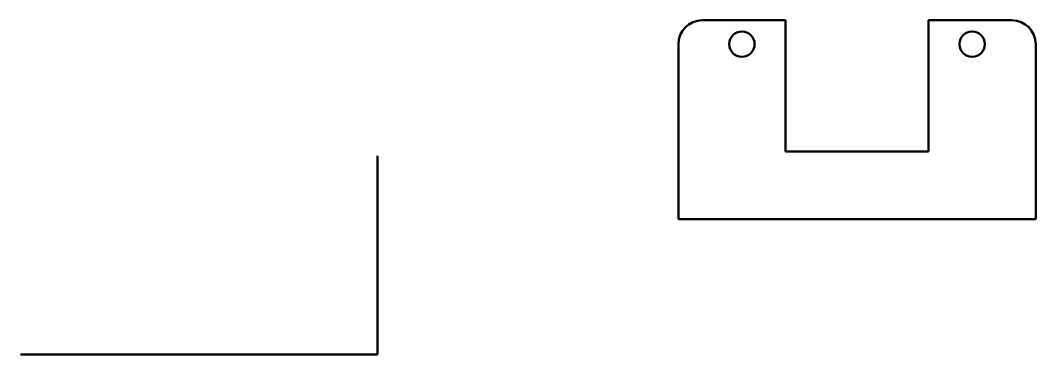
# Model space of a CAD drawing. Header units: millimetres. Extents: x 155 to 283, y 195 to 237.
import ezdxf

# ---------------------------------------------------------------- set-up
doc = ezdxf.new("R2010")
doc.units = ezdxf.units.MM
doc.header["$LTSCALE"] = 0.38
doc.layers.add('细实线', color=7, linetype='Continuous', lineweight=20)

msp = doc.modelspace()

# ---------------------------------------------------------------- linework, layer by layer
at = {"layer": '细实线', "lineweight": 50}
for p, q in [((241.12, 237.1), (251.62, 237.1)), ((251.62, 237.1), (251.62, 220.6)), ((269.62, 237.1), (269.62, 220.6)), ((280.12, 237.1), (269.62, 237.1)), ((238.12, 212.1), (238.12, 234.1)), ((283.12, 212.1), (283.12, 234.1)), ((200.25, 195.04), (200.25, 220.04)), ((251.62, 220.6), (269.62, 220.6)), ((238.12, 212.1), (283.12, 212.1)), ((155.25, 195.04), (200.25, 195.04))]:
    msp.add_line(p, q, dxfattribs=at)
for centre in [(246.12, 234.1), (275.12, 234.1)]:
    msp.add_circle(centre, 1.6, dxfattribs=at)
for centre, start, end in [((241.12, 234.1), 90, 180), ((280.12, 234.1), 0, 90)]:
    msp.add_arc(centre, 3, start, end, dxfattribs=at)

doc.saveas('drawing.dxf')
